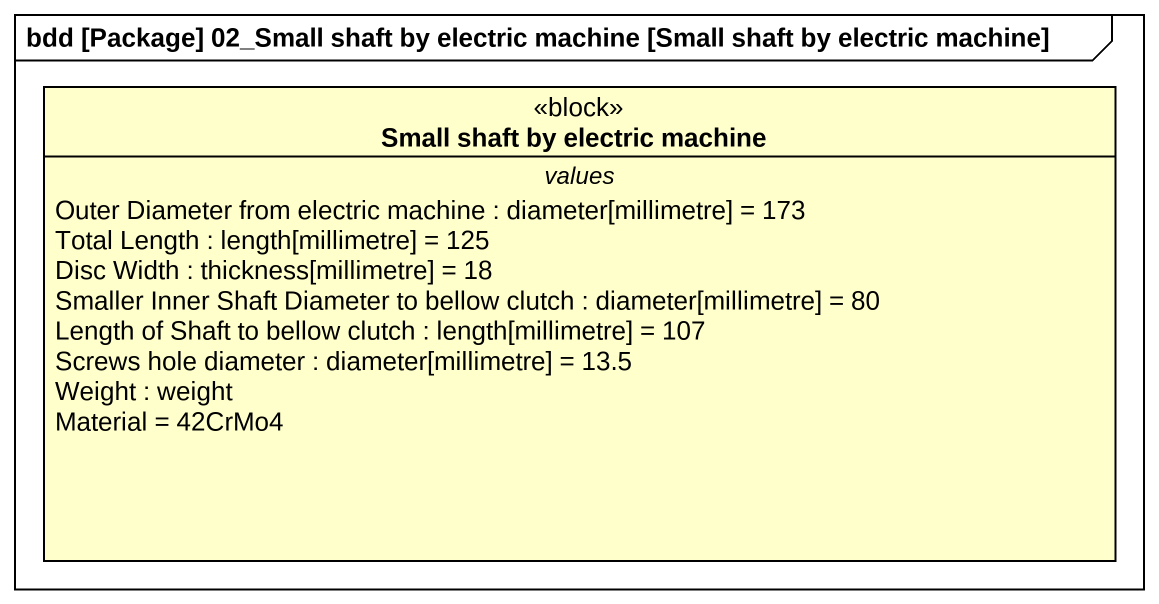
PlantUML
@startuml
mainframe bdd [Package] 02_Small shaft by electric machine [Small shaft by electric machine]
hide circle
hide empty members
class "Small shaft by electric machine" as Small_shaft_by_electric <<block>> {
  -- values --
  Outer Diameter from electric machine : diameter[millimetre] = 173
  Total Length : length[millimetre] = 125
  Disc Width : thickness[millimetre] = 18
  Smaller Inner Shaft Diameter to bellow clutch : diameter[millimetre] = 80
  Length of Shaft to bellow clutch : length[millimetre] = 107
  Screws hole diameter : diameter[millimetre] = 13.5
  Weight : weight
  Material = 42CrMo4
}
@enduml
